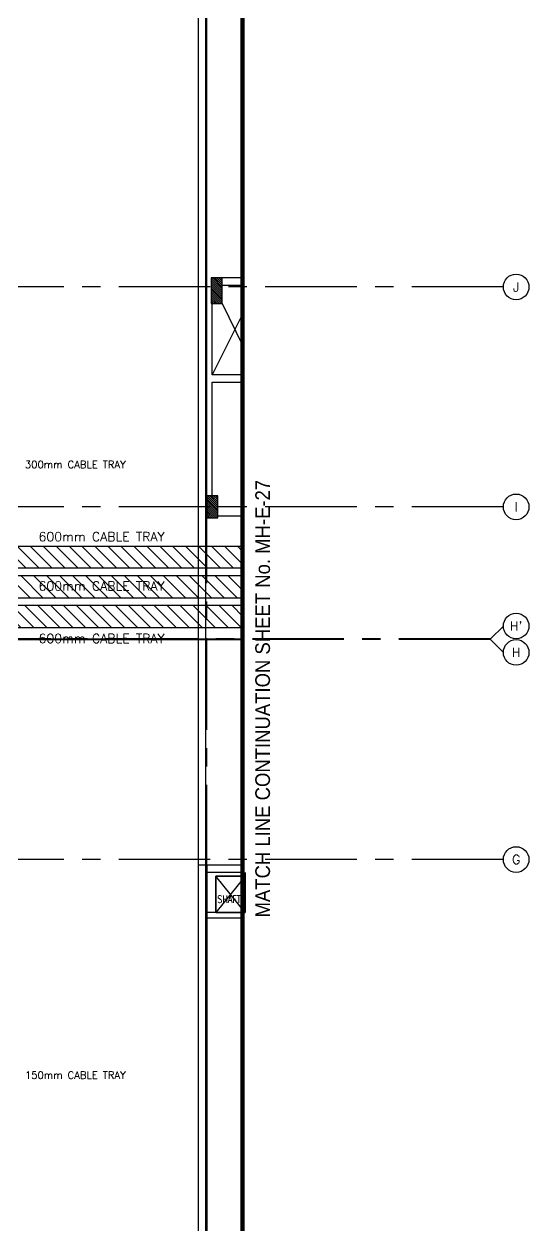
# Model space of a CAD drawing. Extents: x 88808.2 to 88901.9, y 39921.6 to 40000.1.
# Drawn here: x 88888.08 to 88901.86, y 39940.11 to 39972.87 of the extents above; entities that cross this region are included whole.
import ezdxf
from ezdxf.enums import TextEntityAlignment as Align

# ---------------------------------------------------------------- set-up
doc = ezdxf.new("R2010")
doc.units = 0
doc.header["$MEASUREMENT"] = 0
doc.linetypes.add('CENTER2', pattern=[1.125, 0.75, -0.125, 0.125, -0.125])
doc.linetypes.add('CENTERX2', pattern=[4, 2.5, -0.5, 0.5, -0.5])
for name, color, linetype in [('AX-CR', 7, 'CONTINUOUS'), ('AX-TXT', 6, 'CONTINUOUS'), ('AXES', 11, 'CENTERX2'), ('COL', 9, 'CONTINUOUS'), ('DOOR', 9, 'CONTINUOUS'), ('E-HATCH', 11, 'CONTINUOUS'), ('E-TRAY', 2, 'CONTINUOUS'), ('EJ', 9, 'CONTINUOUS'), ('ELEV', 2, 'CONTINUOUS'), ('HAT', 9, 'CONTINUOUS'), ('ROOF', 9, 'CONTINUOUS'), ('SHAFT', 9, 'CONTINUOUS'), ('TXT1', 2, 'CONTINUOUS'), ('WALL', 9, 'CONTINUOUS')]:
    doc.layers.add(name, color=color, linetype=linetype)
doc.styles.add('ROMANS', font='ROMANS.shx')
doc.styles.add('TTXT', font='ARIAL.TTF', dxfattribs={"width": 0.6})

# ---------------------------------------------------------------- blocks, each defined once
blk = doc.blocks.new('AXR')
at = {"layer": 'AX-CR'}
blk.add_circle((350, 0), 350, dxfattribs=at)
at = {"layer": 'AX-TXT', "style": 'ROMANS'}
blk.add_attdef('AX', text='', height=250, dxfattribs=at).set_placement((350, 0), align=Align.MIDDLE)

msp = doc.modelspace()

# ---------------------------------------------------------------- hatches: boundary and pattern name
at = {"layer": 'E-HATCH', "linetype": 'Continuous'}
h = msp.add_hatch(dxfattribs=at)
h.set_pattern_fill('ANSI31', color=256, scale=2, angle=90, style=0)
h.paths.add_polyline_path([(88867.887, 39957.929), (88867.787, 39958.029), (88862.723, 39958.029), (88862.573, 39957.879), (88862.573, 39957.219), (88862.573, 39941.606), (88862.773, 39941.406), (88874.815, 39941.406), (88874.965, 39941.556), (88874.965, 39944.618), (88875.265, 39944.618), (88875.265, 39941.556), (88875.415, 39941.406), (88886.279, 39941.406), (88886.529, 39941.156), (88887.094, 39941.156), (88887.194, 39941.256), (88887.194, 39945.911), (88887.094, 39946.011), (88884.695, 39946.011), (88884.695, 39946.161), (88887.094, 39946.161), (88887.194, 39946.261), (88887.194, 39950.767), (88887.094, 39950.867), (88885.059, 39950.867), (88885.059, 39951.017), (88887.156, 39951.017), (88887.344, 39950.829), (88887.344, 39941.194), (88887.156, 39941.006), (88886.429, 39941.006), (88862.607, 39941.006), (88862.173, 39941.44), (88862.173, 39957.219), (88862.173, 39957.879), (88862.023, 39958.029), (88859.916, 39958.029), (88859.364, 39958.581), (88859.364, 39959.45), (88859.964, 39959.45), (88859.964, 39958.829), (88860.164, 39958.629), (88866.993, 39958.629), (88867.193, 39958.829), (88867.193, 39963.453), (88867.093, 39963.553), (88862.323, 39963.553), (88862.323, 39963.703), (88863.293, 39963.703), (88863.393, 39963.803), (88863.393, 39965.576), (88863.543, 39965.576), (88863.543, 39963.803), (88863.643, 39963.703), (88867.093, 39963.703), (88867.193, 39963.803), (88867.193, 39967.188), (88867.493, 39967.188), (88867.493, 39958.829), (88867.693, 39958.629), (88886.923, 39958.629), (88887.073, 39958.779), (88887.073, 39964.629), (88886.923, 39964.779), (88886.694, 39964.779), (88886.694, 39965.079), (88886.923, 39965.079), (88887.073, 39965.229), (88887.073, 39972.217), (88886.773, 39972.517), (88885.042, 39972.517), (88885.042, 39972.817), (88886.897, 39972.817), (88887.373, 39972.342), (88887.373, 39958.779), (88887.523, 39958.629), (88894.046, 39958.629), (88894.046, 39958.029), (88868.137, 39958.029), (88868.037, 39957.929), (88868.037, 39955.431), (88867.887, 39955.431)])
h = msp.add_hatch(dxfattribs=at)
h.set_pattern_fill('ANSI31', color=256, scale=2, angle=90, style=0)
h.paths.add_polyline_path([(88881.945, 39957.219), (88894.046, 39957.219), (88894.046, 39957.819), (88881.696, 39957.819), (88881.145, 39957.267), (88881.145, 39955.664), (88881.745, 39955.664), (88881.745, 39957.019)])
h = msp.add_hatch(dxfattribs=at)
h.set_pattern_fill('ANSI31', color=256, scale=2, angle=90, style=0)
h.paths.add_polyline_path([(88894.046, 39956.408), (88894.046, 39957.008), (88882.496, 39957.008), (88881.945, 39956.456), (88881.945, 39955.664), (88882.545, 39955.664), (88882.545, 39956.208), (88882.745, 39956.408)])
at = {"layer": 'HAT'}
h = msp.add_hatch(dxfattribs=at)
h.set_pattern_fill('ANSI31', color=256, scale=300, style=0)
h.set_pattern_definition([(135, (89142.04644, 39890.188557), (0.0265165043, 0.0265165043), [])])
h.paths.add_polyline_path([(88893.19, 39965.95), (88893.49, 39965.95), (88893.49, 39965.6), (88893.19, 39965.6)])
h.paths.add_polyline_path([(88893.19, 39965.6), (88893.49, 39965.6), (88893.49, 39965.25), (88893.19, 39965.25)])
h = msp.add_hatch(dxfattribs=at)
h.set_pattern_fill('ANSI31', color=256, scale=300, style=0)
h.set_pattern_definition([(135, (89142.24217, 39904.688557), (0.0265165043, 0.0265165043), [])])
h.paths.add_polyline_path([(88893.066, 39960), (88893.366, 39960), (88893.366, 39959.7), (88893.066, 39959.7)])
h.paths.add_polyline_path([(88893.066, 39959.7), (88893.366, 39959.7), (88893.366, 39959.4), (88893.066, 39959.4)])

# ---------------------------------------------------------------- linework, layer by layer
at = {"layer": 'AXES'}
for p, q in [((88893.046, 39921.615), (88893.046, 39999.078)), ((88893.066, 39921.615), (88893.066, 39999.078)), ((88901.164, 39965.7), (88876.97, 39965.7)), ((88901.164, 39959.7), (88876.97, 39959.7)), ((88900.814, 39956.1), (88901.164, 39956.45)), ((88900.814, 39956.1), (88876.97, 39956.1)), ((88900.814, 39956.08), (88876.97, 39956.08)), ((88900.814, 39956.08), (88901.164, 39955.73)), ((88901.164, 39950.08), (88876.97, 39950.08))]:
    msp.add_line(p, q, dxfattribs=at)
at = {"layer": 'COL'}
for p, q in [((88894.046, 39965.95), (88893.49, 39965.95)), ((88893.49, 39965.75), (88894.046, 39965.75)), ((88894.046, 39963.3), (88893.216, 39963.3)), ((88893.216, 39963.1), (88894.046, 39963.1))]:
    msp.add_line(p, q, dxfattribs=at)
for points in [[(88893.19, 39965.95), (88893.19, 39965.25), (88893.49, 39965.25), (88893.49, 39965.95)], [(88893.066, 39960), (88893.066, 39959.4), (88893.366, 39959.4), (88893.366, 39960)]]:
    msp.add_lwpolyline(points, close=True, dxfattribs=at)
at = {"layer": 'DOOR', "color": 0, "linetype": 'Continuous'}
for p, q in [((88894.046, 39949.93), (88892.846, 39949.93)), ((88894.046, 39949.73), (88893.066, 39949.73))]:
    msp.add_line(p, q, dxfattribs=at)
at = {"layer": 'E-TRAY', "color": 4}
msp.add_lwpolyline([(88867.693, 39958.629), (88886.923, 39958.629), (88887.073, 39958.779), (88887.073, 39964.629), (88886.923, 39964.779), (88886.694, 39964.779), (88886.694, 39965.079), (88886.923, 39965.079), (88887.073, 39965.229), (88887.073, 39972.217), (88886.773, 39972.517), (88885.042, 39972.517), (88885.042, 39972.817), (88886.897, 39972.817), (88887.373, 39972.342), (88887.373, 39958.779), (88887.523, 39958.629), (88894.046, 39958.629), (88894.046, 39958.029), (88868.137, 39958.029), (88868.037, 39957.929)], dxfattribs=at)
for points in [[(88881.945, 39957.219), (88894.046, 39957.219), (88894.046, 39957.819), (88881.696, 39957.819), (88881.145, 39957.267), (88881.145, 39955.664), (88881.745, 39955.664), (88881.745, 39957.019)], [(88894.046, 39956.408), (88894.046, 39957.008), (88882.496, 39957.008), (88881.945, 39956.456), (88881.945, 39955.664), (88882.545, 39955.664), (88882.545, 39956.208), (88882.745, 39956.408)]]:
    msp.add_lwpolyline(points, close=True, dxfattribs=at)
at = {"layer": 'EJ', "color": 8}
for p, q in [((88893.046, 39965.95), (88893.046, 39977.5)), ((88893.066, 39965.95), (88893.066, 39977.5)), ((88893.066, 39963.3), (88893.066, 39965.95)), ((88893.046, 39960), (88893.046, 39965.25)), ((88893.046, 39963.225), (88893.046, 39959.95)), ((88893.066, 39960), (88893.066, 39963.1))]:
    msp.add_line(p, q, dxfattribs=at)
at = {"layer": 'EJ'}
for p, q in [((88818.48, 39956.1), (88894.046, 39956.1)), ((88818.48, 39956.08), (88894.046, 39956.08)), ((88893.046, 39936.08), (88893.046, 39949.93))]:
    msp.add_line(p, q, dxfattribs=at)
at = {"layer": 'ELEV', "linetype": 'CENTER2', "const_width": 0.12}
msp.add_lwpolyline([(88894.046, 39922.508), (88894.046, 39998.579)], dxfattribs=at)
at = {"layer": 'ROOF'}
for p, q in [((88892.846, 39928.43), (88892.846, 39987.35)), ((88893.046, 39928.43), (88893.046, 39987.55)), ((88893.066, 39949.93), (88893.066, 39936.08))]:
    msp.add_line(p, q, dxfattribs=at)
at = {"layer": 'ROOF', "linetype": 'Continuous'}
for p, q in [((88893.49, 39965.25), (88894.046, 39964.11)), ((88894.046, 39964.96), (88893.216, 39963.3))]:
    msp.add_line(p, q, dxfattribs=at)
at = {"layer": 'SHAFT', "linetype": 'ByBlock'}
for p, q in [((88894.116, 39949.63), (88893.316, 39948.63)), ((88894.116, 39948.63), (88893.316, 39949.63))]:
    msp.add_line(p, q, dxfattribs=at)
at = {"layer": 'SHAFT', "color": 7, "linetype": 'Continuous'}
for points in [[(88894.116, 39949.73), (88894.116, 39948.63), (88893.066, 39948.63)], [(88894.046, 39948.48), (88893.066, 39948.48)]]:
    msp.add_lwpolyline(points, dxfattribs=at)
at = {"layer": 'SHAFT', "linetype": 'ByBlock'}
msp.add_lwpolyline([(88894.116, 39949.63), (88893.316, 39949.63), (88893.316, 39948.63), (88894.116, 39948.63)], close=True, dxfattribs=at)
msp.add_lwpolyline([(88894.116, 39949.63), (88893.316, 39949.63), (88893.316, 39948.63), (88894.116, 39948.63)], close=True, dxfattribs=at)
at = {"layer": 'SHAFT', "linetype": 'ByBlock', "ltscale": 0.3}
msp.add_lwpolyline([(88894.116, 39948.63), (88893.316, 39948.63), (88893.316, 39949.63), (88894.116, 39949.63)], close=True, dxfattribs=at)
at = {"layer": 'WALL'}
for p, q in [((88893.216, 39963.3), (88893.216, 39965.25)), ((88893.216, 39960), (88893.216, 39963.1)), ((88894.046, 39959.7), (88893.366, 39959.7)), ((88894.046, 39959.45), (88893.366, 39959.45))]:
    msp.add_line(p, q, dxfattribs=at)

# ---------------------------------------------------------------- block references
at = {"layer": 'AXES', "xscale": 0.001, "yscale": 0.001, "zscale": 0.001}
for p, values in [((88901.164, 39965.7), {'AX': 'J'}), ((88901.164, 39959.7), {'AX': 'I'}), ((88901.164, 39956.45), {'AX': "H'"}), ((88901.164, 39955.73), {'AX': 'H'}), ((88901.164, 39950.08), {'AX': 'G'})]:
    msp.add_blockref('AXR', p, dxfattribs=at).add_auto_attribs(values)

# ---------------------------------------------------------------- texts
at = {"layer": 'E-TRAY', "color": 4, "style": 'ROMANS'}
for s, height, p in [('300mm CABLE TRAY', 0.2, (88888.103, 39960.756)), ('600mm CABLE TRAY', 0.25, (88888.476, 39958.763)), ('600mm CABLE TRAY', 0.25, (88888.476, 39957.416)), ('600mm CABLE TRAY', 0.25, (88888.476, 39955.985)), ('150mm CABLE TRAY', 0.2, (88888.104, 39944.098))]:
    msp.add_text(s, height=height, dxfattribs=at).set_placement(p)
at = {"layer": 'SHAFT', "linetype": 'ByBlock', "style": 'ROMANS', "width": 0.8}
msp.add_text('SHAFT', height=0.2, dxfattribs=at).set_placement((88893.678, 39948.998), align=Align.MIDDLE)
at = {"layer": 'TXT1', "color": 6, "style": 'TTXT', "width": 0.9}
msp.add_text('MATCH LINE CONTINUATION SHEET No. MH-E-27', height=0.40118, rotation=90, dxfattribs=at).set_placement((88894.794, 39948.499))

doc.saveas('drawing.dxf')
